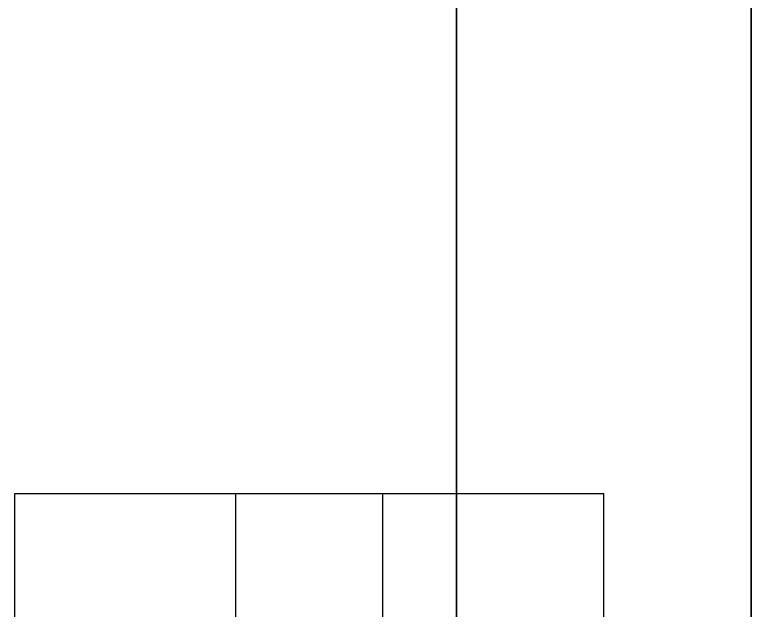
# Model space of a CAD drawing. Header units: millimetres. Extents: x -201 to 3037, y -406 to 3230.
# Drawn here: x 110 to 160, y 2137.1 to 2177.5 of the extents above; entities that cross this region are included whole.
import ezdxf

# ---------------------------------------------------------------- set-up
doc = ezdxf.new("R2010")
doc.units = ezdxf.units.MM
doc.layers.add('HIDDEN', color=8, linetype='Continuous')
doc.layers.add('VISIBLE', color=7, linetype='Continuous')

msp = doc.modelspace()

# ---------------------------------------------------------------- linework, layer by layer
at = {"layer": 'HIDDEN'}
for points in [[(140, 2680), (140, 2100)], [(140, 2100), (140, 2680)], [(140, 2680), (140, 2100)], [(160, 2680), (160, 2100)], [(160, 2100), (160, 2680)], [(160, 2680), (160, 2100)], [(110, 2055), (110, 2145)], [(110, 2145), (150, 2145)], [(125, 2145), (135, 2145)], [(125, 2055), (125, 2145)], [(125, 2145), (135, 2145)], [(135, 2055), (135, 2145)], [(140, 2145), (150, 2145)], [(150, 2077.3), (150, 2145)], [(150, 2055), (150, 2145)]]:
    msp.add_lwpolyline(points, dxfattribs=at)
at = {"layer": 'VISIBLE'}
for points in [[(140, 2100), (140, 2420)], [(160, 2100), (160, 2400)], [(110, 2130), (110, 2145)], [(110, 2145), (125, 2145)], [(125, 2055), (125, 2145)], [(125, 2145), (135, 2145)], [(135, 2145), (140, 2145)], [(135, 2055), (135, 2145)]]:
    msp.add_lwpolyline(points, dxfattribs=at)

doc.saveas('drawing.dxf')
